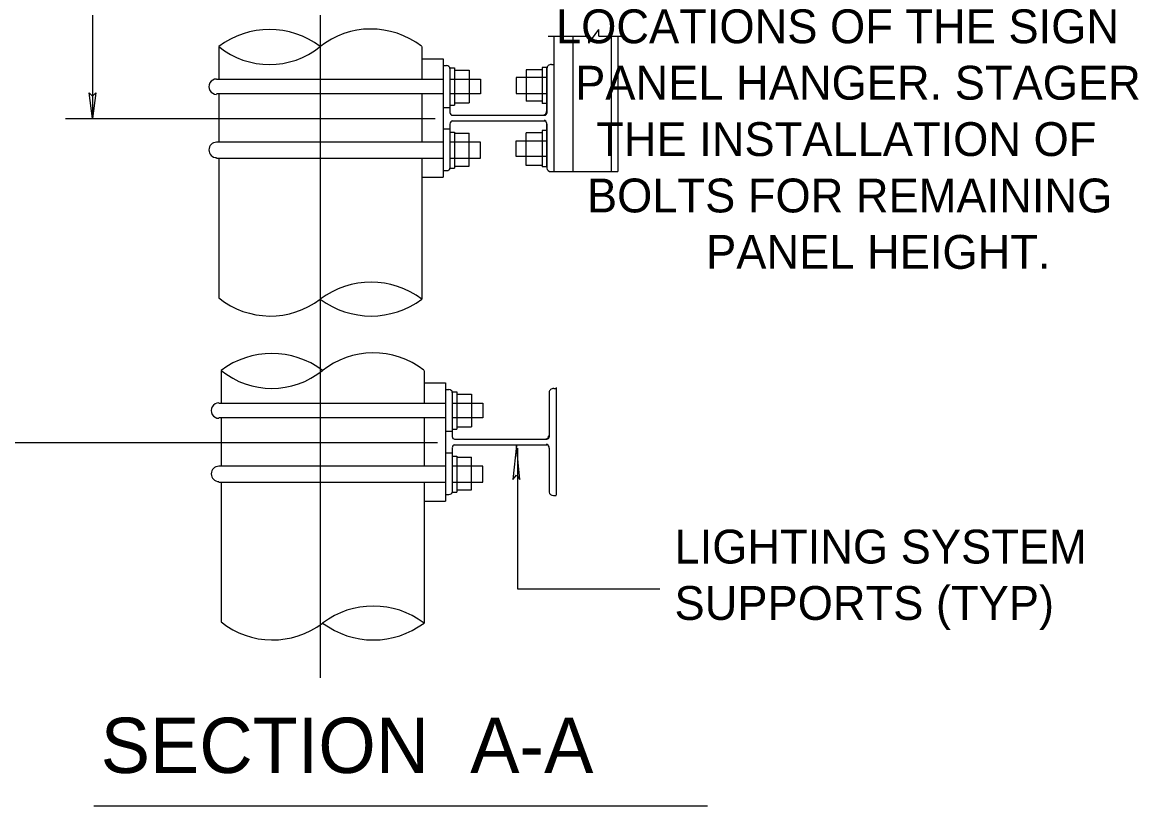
# Model space of a CAD drawing. Extents: x -3 to 26050223, y 0 to 12035012.
# Drawn here: x 27.02 to 35.27, y 23.52 to 29.3 of the extents above; entities that cross this region are included whole.
import ezdxf

# ---------------------------------------------------------------- set-up
doc = ezdxf.new("R2010")
doc.units = 0
doc.layers.add('1', color=7, linetype='Continuous')
doc.layers.add('2', color=7, linetype='Continuous')

msp = doc.modelspace()

# ---------------------------------------------------------------- linework, layer by layer
at = {"layer": '1'}
for p, q in [((29.2183, 41.1182), (29.2183, 24.4624)), ((27.535, 30.1182), (27.535, 28.5932)), ((31.2016, 29.1515), (31.2766, 29.2515)), ((31.2766, 29.2015), (31.2766, 29.2515)), ((28.4683, 29.1265), (28.4683, 28.8849)), ((29.9683, 29.1265), (29.9683, 28.8849)), ((30.9016, 29.2015), (31.2016, 29.2015)), ((30.9433, 29.2015), (30.9433, 28.2015)), ((31.085, 29.2015), (31.085, 28.2015)), ((31.2016, 29.1515), (31.2016, 29.2015)), ((31.2766, 29.2015), (31.4683, 29.2015)), ((31.3683, 29.2015), (31.3683, 28.2015)), ((31.4183, 29.2015), (31.4183, 28.2015)), ((29.9683, 29.0349), (30.1266, 29.0349)), ((30.1266, 29.0349), (30.1266, 28.1599)), ((30.1266, 29.0349), (30.1266, 28.2932)), ((30.1266, 28.9849), (30.1516, 28.9849)), ((30.1766, 28.9682), (30.1766, 28.6349)), ((30.1766, 28.9682), (30.21, 28.9682)), ((30.21, 28.9682), (30.21, 28.6932)), ((30.8569, 28.9716), (30.8569, 28.7049)), ((30.8902, 28.9716), (30.8569, 28.9716)), ((30.8902, 28.9716), (30.8902, 28.6466)), ((30.8933, 28.9682), (30.8933, 28.6349)), ((30.9266, 28.9932), (30.9433, 28.9932)), ((28.4516, 28.8849), (29.9683, 28.8849)), ((29.9683, 28.8849), (30.1266, 28.8849)), ((30.1766, 28.8849), (30.3183, 28.8849)), ((30.21, 28.9515), (30.3183, 28.9515)), ((30.3183, 28.9515), (30.3183, 28.7099)), ((30.3183, 28.8849), (30.4016, 28.8849)), ((30.4016, 28.8849), (30.4016, 28.7765)), ((30.6652, 28.8966), (30.6652, 28.7799)), ((30.7402, 28.8966), (30.6652, 28.8966)), ((30.8569, 28.9549), (30.7402, 28.9549)), ((30.7402, 28.9549), (30.7402, 28.7216)), ((30.8902, 28.8966), (30.7402, 28.8966)), ((29.9683, 28.7765), (28.4516, 28.7765)), ((28.4683, 28.7765), (28.4683, 28.4182)), ((30.1266, 28.7765), (29.9683, 28.7765)), ((29.9683, 28.7765), (29.9683, 28.4182)), ((30.3183, 28.7765), (30.1766, 28.7765)), ((30.21, 28.7099), (30.3183, 28.7099)), ((30.4016, 28.7765), (30.3183, 28.7765)), ((30.6652, 28.7799), (30.7402, 28.7799)), ((30.7402, 28.7799), (30.8902, 28.7799)), ((30.8569, 28.7216), (30.7402, 28.7216)), ((30.1266, 28.6765), (30.1766, 28.6765)), ((30.1766, 28.6932), (30.21, 28.6932)), ((30.8902, 28.7049), (30.8569, 28.7049)), ((27.335, 28.5932), (30.0683, 28.5932)), ((30.1766, 28.5515), (30.1766, 28.2265)), ((30.1933, 28.6182), (30.8766, 28.6182)), ((30.1933, 28.5765), (30.8766, 28.5765)), ((30.8902, 28.5633), (30.8902, 28.2383)), ((30.8933, 28.5515), (30.8933, 28.2265)), ((30.1266, 28.5182), (30.1766, 28.5182)), ((30.1766, 28.4932), (30.21, 28.4932)), ((30.21, 28.4932), (30.21, 28.2265)), ((30.21, 28.4849), (30.3183, 28.4849)), ((30.3183, 28.2432), (30.3183, 28.4849)), ((30.7402, 28.2466), (30.7402, 28.4883)), ((30.8569, 28.4883), (30.7402, 28.4883)), ((30.8902, 28.5049), (30.8569, 28.5049)), ((30.8569, 28.5049), (30.8569, 28.2383)), ((29.9683, 28.4182), (28.4516, 28.4182)), ((30.1266, 28.4182), (29.9683, 28.4182)), ((30.3183, 28.4182), (30.1766, 28.4182)), ((30.4016, 28.4182), (30.3183, 28.4182)), ((30.4016, 28.3015), (30.4016, 28.4182)), ((30.6652, 28.3133), (30.6652, 28.4299)), ((30.6652, 28.4299), (30.7402, 28.4299)), ((30.7402, 28.4299), (30.8902, 28.4299)), ((28.4516, 28.3015), (29.9683, 28.3015)), ((28.4683, 28.3015), (28.4683, 27.2682)), ((29.9683, 28.3015), (30.1266, 28.3015)), ((29.9683, 28.3015), (29.9683, 27.2599)), ((30.1766, 28.3015), (30.3183, 28.3015)), ((30.3183, 28.3015), (30.4016, 28.3015)), ((30.7402, 28.3133), (30.6652, 28.3133)), ((30.8902, 28.3133), (30.7402, 28.3133)), ((30.1766, 28.2265), (30.21, 28.2265)), ((30.21, 28.2432), (30.3183, 28.2432)), ((30.8569, 28.2466), (30.7402, 28.2466)), ((30.8902, 28.2383), (30.8569, 28.2383)), ((29.9683, 28.1599), (30.1266, 28.1599)), ((30.1266, 28.2099), (30.1516, 28.2099)), ((30.9266, 28.2015), (30.9433, 28.2015)), ((30.9433, 28.2015), (31.4183, 28.2015)), ((28.4852, 26.733), (28.4852, 26.4914)), ((29.9852, 26.733), (29.9852, 26.4914)), ((29.9852, 26.6414), (30.1435, 26.6414)), ((30.1435, 26.6414), (30.1435, 25.7664)), ((30.1435, 26.6414), (30.1435, 25.8997)), ((30.1435, 26.5914), (30.1685, 26.5914)), ((30.1935, 26.5747), (30.1935, 26.2414)), ((30.1935, 26.5747), (30.2269, 26.5747)), ((30.2269, 26.5747), (30.2269, 26.2997)), ((30.9102, 26.5747), (30.9102, 26.2414)), ((30.9435, 26.5997), (30.9602, 26.5997)), ((30.9603, 26.607), (30.9603, 25.812)), ((28.4685, 26.4914), (29.9852, 26.4914)), ((29.9852, 26.4914), (30.1435, 26.4914)), ((30.1935, 26.4914), (30.3352, 26.4914)), ((30.2269, 26.558), (30.3352, 26.558)), ((30.3352, 26.558), (30.3352, 26.3164)), ((30.3352, 26.4914), (30.4185, 26.4914)), ((30.4185, 26.4914), (30.4185, 26.383)), ((29.9852, 26.383), (28.4685, 26.383)), ((28.4852, 26.383), (28.4852, 26.0247)), ((30.1435, 26.383), (29.9852, 26.383)), ((29.9852, 26.383), (29.9852, 26.0247)), ((30.3352, 26.383), (30.1935, 26.383)), ((30.2269, 26.3164), (30.3352, 26.3164)), ((30.4185, 26.383), (30.3352, 26.383)), ((30.1435, 26.283), (30.1935, 26.283)), ((30.1935, 26.2997), (30.2269, 26.2997)), ((22.4336, 26.1997), (30.0852, 26.1997)), ((30.1935, 26.158), (30.1935, 25.833)), ((30.2102, 26.2247), (30.8935, 26.2247)), ((30.2102, 26.183), (30.8935, 26.183)), ((30.6763, 26.1579), (30.6763, 25.1175)), ((30.9102, 26.158), (30.9102, 25.833)), ((30.1435, 26.1247), (30.1935, 26.1247)), ((30.1935, 26.0997), (30.2269, 26.0997)), ((30.2269, 26.0997), (30.2269, 25.833)), ((30.2269, 26.0914), (30.3352, 26.0914)), ((30.3352, 25.8497), (30.3352, 26.0914)), ((29.9852, 26.0247), (28.4685, 26.0247)), ((30.1435, 26.0247), (29.9852, 26.0247)), ((30.3352, 26.0247), (30.1935, 26.0247)), ((30.4185, 26.0247), (30.3352, 26.0247)), ((30.4185, 25.908), (30.4185, 26.0247)), ((28.4685, 25.908), (29.9852, 25.908)), ((28.4852, 25.908), (28.4852, 24.8747)), ((29.9852, 25.908), (30.1435, 25.908)), ((29.9852, 25.908), (29.9852, 24.8664)), ((30.1935, 25.908), (30.3352, 25.908)), ((30.3352, 25.908), (30.4185, 25.908)), ((30.1935, 25.833), (30.2269, 25.833)), ((30.2269, 25.8497), (30.3352, 25.8497)), ((29.9852, 25.7664), (30.1435, 25.7664)), ((30.1435, 25.8164), (30.1685, 25.8164)), ((30.9435, 25.808), (30.9602, 25.808)), ((31.7282, 25.1171), (30.6782, 25.1171))]:
    msp.add_line(p, q, dxfattribs=at)
for points in [[(27.56, 28.7849), (27.535, 28.5932), (27.51, 28.7849), (27.535, 28.7599)], [(30.6924, 25.9257), (30.6674, 26.1778), (30.6424, 25.9257), (30.6674, 25.9586)]]:
    msp.add_lwpolyline(points, close=True, dxfattribs=at)
for centre, radius, start, end in [((28.8433, 28.6265), 0.625, 53.1301, 126.8699), ((28.8433, 29.5869), 0.5938, 230.83789, 309.16211), ((28.452, 28.8294), 0.0567, 89.99844, 269.99844), ((28.452, 28.3619), 0.0567, 90.00156, 270), ((29.5933, 26.7601), 0.6248, 53.11482, 126.88518), ((28.8486, 27.7439), 0.6091, 231.35969, 307.36713), ((29.5933, 27.7596), 0.6248, 233.11482, 306.88518), ((28.8602, 26.233), 0.625, 53.1301, 126.8699), ((28.8602, 27.1934), 0.5938, 230.83789, 309.16211), ((28.469, 26.4359), 0.0567, 89.99844, 269.99844), ((28.469, 25.9684), 0.0567, 90.00156, 270), ((29.6102, 24.3666), 0.6248, 53.11482, 126.88518), ((28.8655, 25.3504), 0.6091, 231.35969, 307.36713), ((29.6102, 25.3661), 0.6248, 233.11482, 306.88518)]:
    msp.add_arc(centre, radius, start, end, dxfattribs=at)
for centre, major_axis, ratio, start_param, end_param in [((29.5986, 28.6431), (-0.3844, 0.4801), 0.989423, 4.955214, 6.283185), ((30.152, 28.964), (0.0246, 0), 0.864407, 0, 1.570796), ((30.9241, 28.964), (-0.0308, 0), 0.918919, 4.633787, 6.283185), ((30.1945, 28.6382), (0, -0.02), 0.895833, 4.712389, 6.283185), ((30.8715, 28.6466), (0, -0.025), 0.75, 0, 1.570796), ((30.8745, 28.6382), (0, -0.02), 0.9375, 0, 1.570796), ((30.1945, 28.5532), (0, -0.0233), 0.767857, 3.141593, 4.712389), ((30.8715, 28.5616), (-0.0187, 0), 0.977778, 3.141593, 4.712389), ((30.8745, 28.5532), (0, 0.0233), 0.803571, 4.634118, 6.283185), ((30.152, 28.2274), (0.0246, 0), 0.711864, 4.712389, 6.283185), ((30.9241, 28.2274), (-0.0308, 0), 0.837838, 0, 1.570796), ((29.6155, 26.2496), (-0.3844, 0.4801), 0.989423, 4.955214, 6.283185), ((30.169, 26.5705), (0.0246, 0), 0.864407, 0, 1.570796), ((30.941, 26.5705), (-0.0308, 0), 0.918919, 4.633787, 6.283185), ((30.2115, 26.2447), (0, -0.02), 0.895833, 4.712389, 6.283185), ((30.8884, 26.2531), (0, -0.025), 0.75, 0, 1.570796), ((30.8915, 26.2447), (0, -0.02), 0.9375, 0, 1.570796), ((30.2115, 26.1597), (0, -0.0233), 0.767857, 3.141593, 4.712389), ((30.8884, 26.1681), (-0.0187, 0), 0.977778, 3.141593, 4.712389), ((30.8915, 26.1597), (0, 0.0233), 0.803571, 4.634118, 6.283185), ((30.169, 25.8339), (0.0246, 0), 0.711864, 4.712389, 6.283185), ((30.941, 25.8339), (-0.0308, 0), 0.837838, 0, 1.570796)]:
    msp.add_ellipse(centre, major_axis=major_axis, ratio=ratio, start_param=start_param, end_param=end_param, dxfattribs=at)
at = {"layer": '2'}
msp.add_line((27.5456, 23.5167), (32.0789, 23.5167), dxfattribs=at)

# ---------------------------------------------------------------- texts
for s, height, p in [('       LOCATIONS OF THE SIGN ', 0.25, (30.3102, 29.1503)), ('       PANEL HANGER. STAGER ', 0.25, (30.4515, 28.7336)), ('       THE INSTALLATION OF ', 0.25, (30.607, 28.317)), ('       BOLTS FOR REMAINING ', 0.25, (30.5386, 27.9003)), ('       PANEL HEIGHT. ', 0.25, (31.4193, 27.4836)), ('LIGHTING SYSTEM ', 0.25, (31.8359, 25.3061)), ('SUPPORTS (TYP)', 0.25, (31.8359, 24.8895)), ('SECTION  A-A', 0.40835, (27.5956, 23.7584))]:
    msp.add_text(s, height=height, dxfattribs=at).set_placement(p)

doc.saveas('drawing.dxf')
